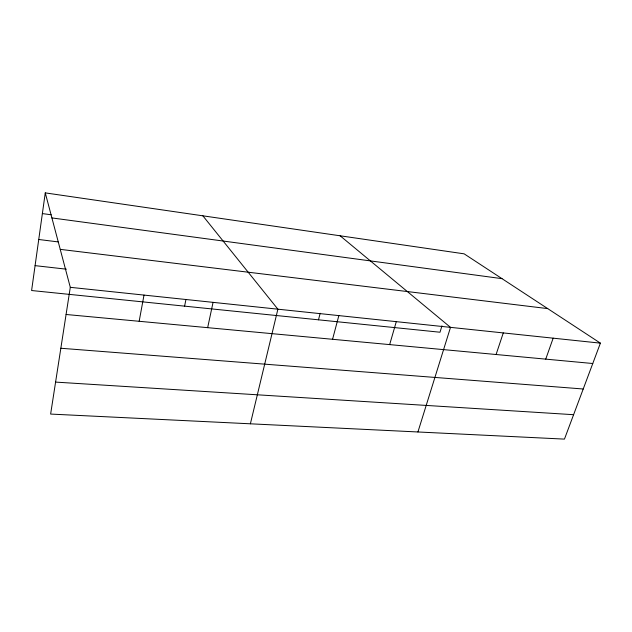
<?xml version="1.0" encoding="UTF-8"?>
<svg xmlns="http://www.w3.org/2000/svg" width="632" height="632" viewBox="0 0 632 632"><rect width="100%" height="100%" fill="white"/><g stroke="black" fill="none" stroke-linecap="round" stroke-linejoin="round"><path stroke-width="0.95" d="M45.267 192.886L70.294 287.323L50.631 414.071L564.455 439.114L600.4 343.144L464.133 253.835L45.267 192.886L31.6 290.523L439.998 332.227L441.966 325.843M139.159 321.285L144.009 295.089M184.599 306.149L185.958 299.418M207.659 327.66L213.063 302.357M250.383 423.803L277.882 309.182L202.864 215.812M318.488 319.824L320.171 313.282M332.566 339.289L338.847 315.605M389.66 344.606L396.288 321.649M417.926 431.972L450.513 327.36L340.111 235.783M496.081 354.512L503.285 332.914M545.732 359.134L553.166 338.167M55.592 382.099L573.603 414.695M60.846 348.256L583.233 388.996M66.084 314.483L592.769 363.511M70.294 287.323L600.4 343.144M35.084 265.637L66.384 269.185M60.23 249.356L547.723 308.613M38.742 239.488L58.12 241.906M42.368 213.584L51.16 214.777M51.903 217.922L502.006 278.657"/></g></svg>
